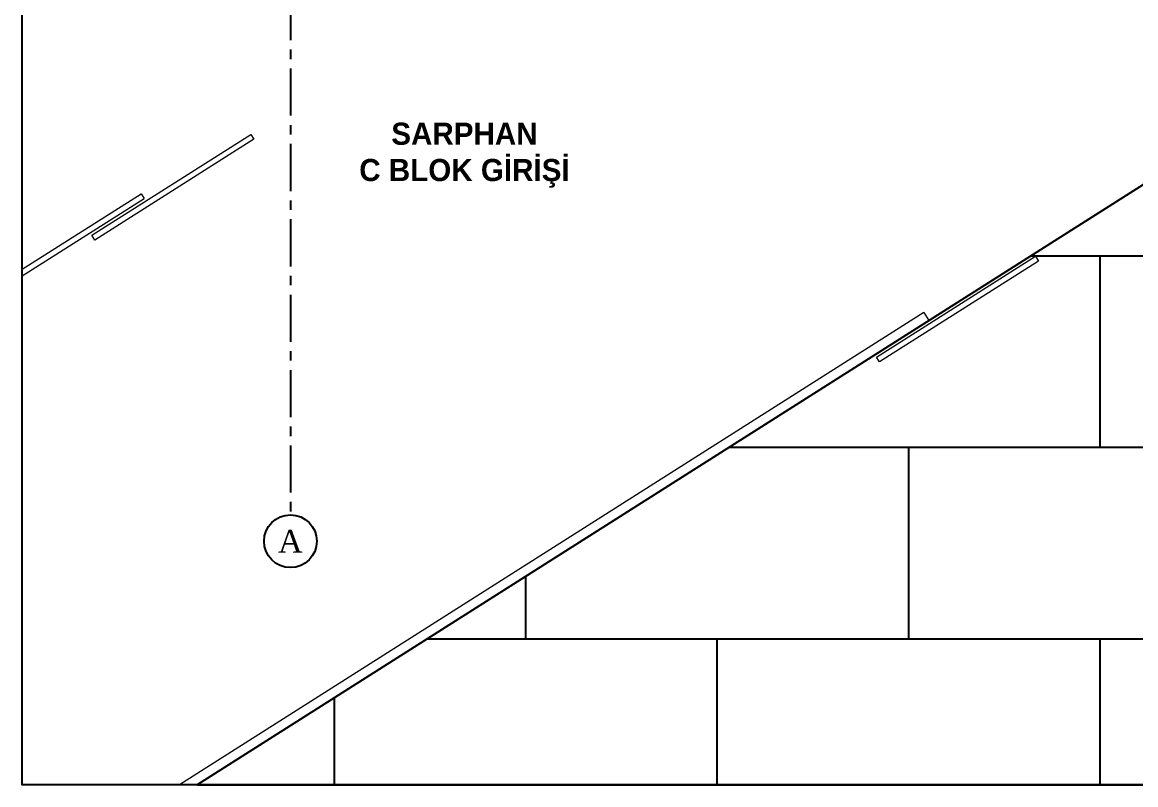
# Model space of a CAD drawing. Header units: millimetres. Extents: x 933584 to 974011, y 4545988 to 4553664.
# Drawn here: x 955922 to 956513, y 4549875 to 4550280 of the extents above; entities that cross this region are included whole.
import ezdxf
from ezdxf.enums import TextEntityAlignment as Align

# ---------------------------------------------------------------- set-up
doc = ezdxf.new("R2010")
doc.units = ezdxf.units.MM
doc.linetypes.add('CENTER', pattern=[2, 1.25, -0.25, 0.25, -0.25])
doc.layers.get('0').update_dxf_attribs({"color": 255})
for name, color, linetype in [('0-CSX-CXS_20', 14, 'CENTER'), ('0-DMS-50', 143, 'Continuous'), ('0-HSL-SLD', 252, 'Continuous'), ('0-LNS-SLN', 6, 'Continuous'), ('0-TXT-XBX_20', 3, 'Continuous')]:
    doc.layers.add(name, color=color, linetype=linetype)
doc.layers.add('SFP CAM', color=8, linetype='Continuous', lineweight=9)
doc.styles.add('Century Gothic_B_3', font='GOTHICB.TTF', dxfattribs={"height": 4})
doc.styles.get("Standard").update_dxf_attribs({"font": 'times.ttf'})

# ---------------------------------------------------------------- blocks, each defined once
blk = doc.blocks.new('aksno_20')
at = {"layer": '0-TXT-XBX_20'}
blk.add_circle((0, 0), 7, dxfattribs=at)
blk.add_attdef('AKSNO', text='', height=6).set_placement((0, 0), align=Align.MIDDLE_CENTER)
blk = doc.blocks.new('ZVBXZDVB')
at = {"layer": '0-CSX-CXS_20', "ltscale": 20}
blk.add_lwpolyline([(933863.85, 4552835.4), (933863.85, 4551518.59)], dxfattribs=at)
at = {"layer": '0-TXT-XBX_20'}
ref = blk.add_blockref('aksno_20', (933863.85, 4551504.59), dxfattribs=dict(at, xscale=2, yscale=2, zscale=2))
ref.add_attrib('AKSNO', 'A', dxfattribs={"color": 7, "height": 12}).set_placement((933863.85, 4551504.59), align=Align.MIDDLE_CENTER)
blk = doc.blocks.new('XCVBXCVBXZ-flatten-1')
at = {"layer": 'SFP CAM', "color": 252}
for p, q in [((933721.5, 4553148.86), (933784.68, 4553188.91)), ((933784.68, 4553188.91), (933786.28, 4553186.38)), ((933721.5, 4553145.31), (933786.28, 4553186.38)), ((934200.19, 4553125.93), (933804.98, 4552875.4)), ((934202.87, 4553121.71), (933814.32, 4552875.4)), ((934200.19, 4553125.93), (934202.87, 4553121.71))]:
    blk.add_line(p, q, dxfattribs=at)
for points in [[(933844.45, 4553217.92), (933759.99, 4553164.38), (933758.38, 4553166.92), (933842.84, 4553220.46)], [(934261.03, 4553153.25), (934176.57, 4553099.71), (934174.97, 4553102.24), (934259.43, 4553155.78)]]:
    blk.add_lwpolyline(points, close=True, dxfattribs=at)

msp = doc.modelspace()

# ---------------------------------------------------------------- hatches: boundary and pattern name
at = {"layer": '0-HSL-SLD'}
h = msp.add_hatch(dxfattribs=at)
h.set_pattern_fill('AR-B816', color=256, scale=0.5)
h.set_pattern_definition([(0, (17100, 0), (0, 101.6), []), (90, (17100, 0), (-101.6, 101.6), [101.6, -101.6])])
h.paths.add_polyline_path([(956887.84, 4551335.4), (956887.84, 4551088.75), (956888.84, 4551088.75), (956888.84, 4551082.75), (956887.84, 4551082.75), (956887.84, 4551084.75), (956885.84, 4551084.75), (956885.84, 4551077.75), (956893.85, 4551077.75), (956893.85, 4550993.75), (956885.84, 4550993.75), (956885.84, 4550986.75), (956887.84, 4550986.75), (956887.84, 4550988.75), (956888.84, 4550988.75), (956888.84, 4550982.75), (956887.84, 4550982.75), (956887.84, 4550744.25), (956888.84, 4550744.25), (956888.84, 4550738.25), (956887.84, 4550738.25), (956887.85, 4550646.25), (956888.85, 4550646.25), (956888.85, 4550634.25), (956887.85, 4550634.25), (956887.85, 4550542.25), (956888.85, 4550542.25), (956888.85, 4550536.25), (956887.84, 4550536.25), (956887.85, 4550292.61), (956888.85, 4550292.61), (956888.85, 4550286.61), (956887.85, 4550286.61), (956887.85, 4550288.61), (956885.85, 4550288.61), (956885.85, 4550281.61), (956893.85, 4550281.61), (956893.85, 4550184.96), (956646.51, 4550276.16), (956014.32, 4549875.4), (957373.84, 4549875.4), (957373.84, 4551335.4)])

# ---------------------------------------------------------------- linework, layer by layer
at = {"color": 0}
msp.add_lwpolyline([(955921.5, 4551335.4), (957981.5, 4551335.4), (957981.5, 4549875.4), (955921.5, 4549875.4)], close=True, dxfattribs=at)
at = {"layer": '0-DMS-50'}
msp.add_lwpolyline([(956646.51, 4550276.16), (956014.32, 4549875.4), (957373.84, 4549875.4)], dxfattribs=at)

# ---------------------------------------------------------------- block references
msp.add_blockref('XCVBXCVBXZ-flatten-1', (22200, -3000))
at = {"layer": '0-LNS-SLN'}
msp.add_blockref('ZVBXZDVB', (22200, -1500), dxfattribs=at)

# ---------------------------------------------------------------- texts
at = {"layer": '0-TXT-XBX_20', "insert": (955927.44, 4550226.68), "char_height": 11.7458, "width": 457.6183, "attachment_point": 1, "line_spacing_factor": 0.984502, "style": 'Century Gothic_B_3'}
msp.add_mtext('\\pxqc;{\\fFranklin Gothic Book|b1|i0|c162|p34;SARPHAN \\PC BLOK GİRİŞİ}', dxfattribs=at)

doc.saveas('drawing.dxf')
